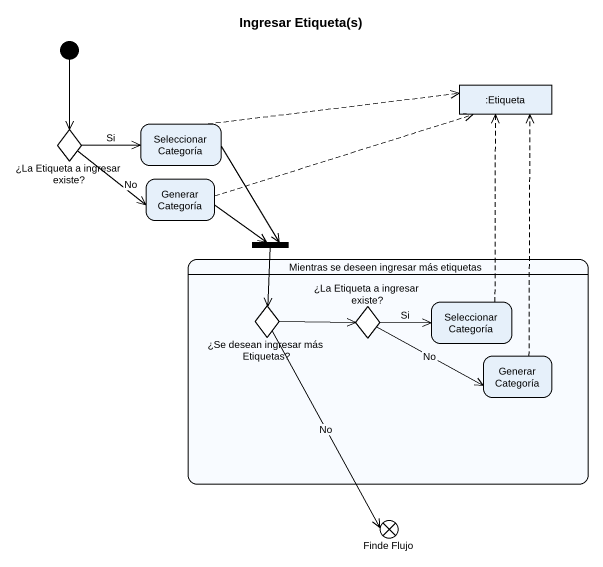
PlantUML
@startuml
title Ingresar Etiqueta(s)
hide empty description
state "Seleccionar Categoría" as Seleccionar_Categoría
state ":Etiqueta" as Etiqueta <<object>>
state "¿La Etiqueta a ingresar existe?" as La_Etiqueta_a_ingresar <<choice>>
state "Generar Categoría" as Generar_Categoría
state fork1 <<join>>
state "Mientras se deseen ingresar más etiquetas" as Mientras_se_deseen_ingresar {
  state "¿Se desean ingresar más Etiquetas?" as Se_desean_ingresar_más <<choice>>
  state "¿La Etiqueta a ingresar existe?" as La_Etiqueta_a_ingresar_2 <<choice>>
  state "Seleccionar Categoría" as Seleccionar_Categoría_2
  state "Generar Categoría" as Generar_Categoría_2
}
state "Finde Flujo" as Finde_Flujo <<end>>
[*] --> La_Etiqueta_a_ingresar
Seleccionar_Categoría -right[dashed]-> Etiqueta
Seleccionar_Categoría --> fork1
La_Etiqueta_a_ingresar -right-> Seleccionar_Categoría : Si
La_Etiqueta_a_ingresar -right-> Generar_Categoría : No
Generar_Categoría -right[dashed]-> Etiqueta
Generar_Categoría -right-> fork1
fork1 --> Se_desean_ingresar_más
Se_desean_ingresar_más -right-> La_Etiqueta_a_ingresar_2
Se_desean_ingresar_más --> Finde_Flujo : No
La_Etiqueta_a_ingresar_2 -right-> Seleccionar_Categoría_2 : Si
La_Etiqueta_a_ingresar_2 -right-> Generar_Categoría_2 : No
Seleccionar_Categoría_2 -up[dashed]-> Etiqueta
Generar_Categoría_2 -up[dashed]-> Etiqueta
@enduml
